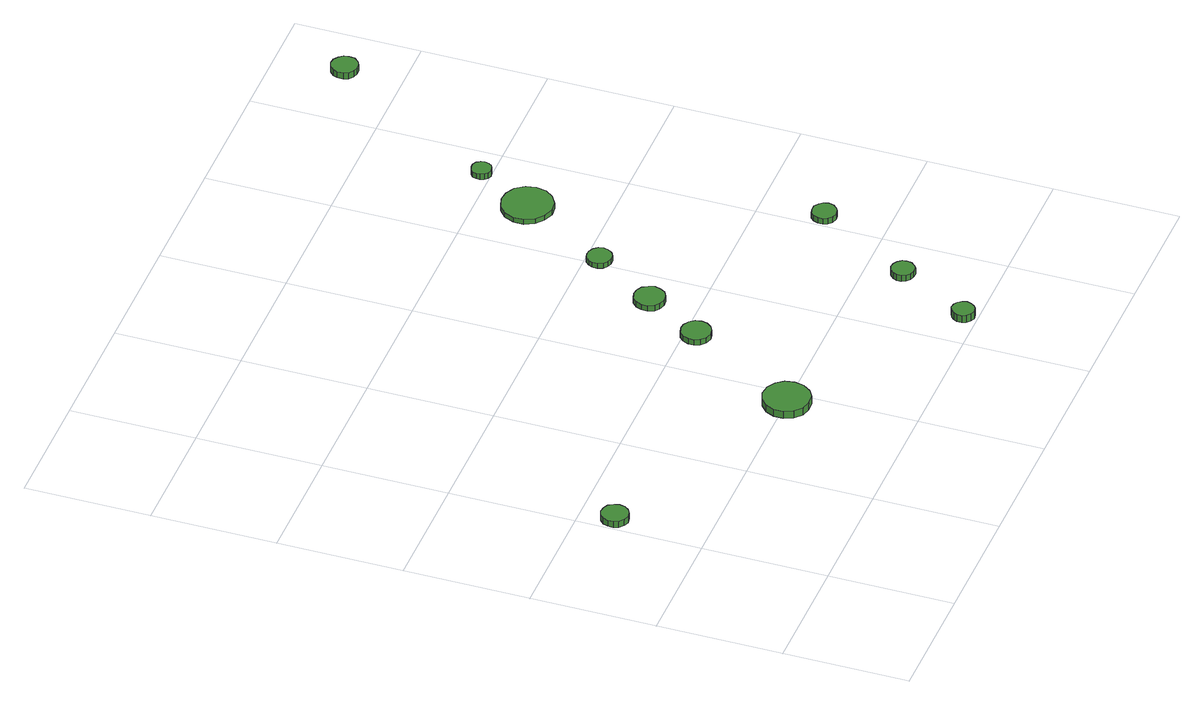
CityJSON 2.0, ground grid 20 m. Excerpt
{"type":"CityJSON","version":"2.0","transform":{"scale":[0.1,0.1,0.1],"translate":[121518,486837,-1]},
"CityObjects":{
"tree1":{"type":"SolitaryVegetationObject","attributes":{"function":"something"},"geometry":[{"type":"MultiSurface","lod":"1","boundaries":[[[0,1,2,3,4,5,6,7,8,9,10,11,12,13,14]],[[15,16,17,18,19,20,21,22,23,24,25,26,27,28,29]],[[0,29,28,1]],[[1,28,27,2]],[[2,27,26,3]],[[3,26,25,4]],[[4,25,24,5]],[[5,24,23,6]],[[6,23,22,7]],[[7,22,21,8]],[[8,21,20,9]],[[9,20,19,10]],[[10,19,18,11]],[[11,18,17,12]],[[12,17,16,13]],[[13,16,15,14]],[[14,15,29,0]]]}]},
"tree2":{"type":"SolitaryVegetationObject","attributes":{"function":"something"},"geometry":[{"type":"MultiSurface","lod":"1","boundaries":[[[30,31,32,33,34,35,36,37,38,39,40,41,42,43,44]],[[45,46,47,48,49,50,51,52,53,54,55,56,57,58,59]],[[30,59,58,31]],[[31,58,57,32]],[[32,57,56,33]],[[33,56,55,34]],[[34,55,54,35]],[[35,54,53,36]],[[36,53,52,37]],[[37,52,51,38]],[[38,51,50,39]],[[39,50,49,40]],[[40,49,48,41]],[[41,48,47,42]],[[42,47,46,43]],[[43,46,45,44]],[[44,45,59,30]]]}]},
"tree3":{"type":"SolitaryVegetationObject","attributes":{"function":"something"},"geometry":[{"type":"MultiSurface","lod":"1","boundaries":[[[60,61,62,63,64,65,66,67,68,69,70,71,72,73,74]],[[75,76,77,78,79,80,81,82,83,84,85,86,87,88,89]],[[60,89,88,61]],[[61,88,87,62]],[[62,87,86,63]],[[63,86,85,64]],[[64,85,84,65]],[[65,84,83,66]],[[66,83,82,67]],[[67,82,81,68]],[[68,81,80,69]],[[69,80,79,70]],[[70,79,78,71]],[[71,78,77,72]],[[72,77,76,73]],[[73,76,75,74]],[[74,75,89,60]]]}]},
"tree4":{"type":"SolitaryVegetationObject","attributes":{"function":"something"},"geometry":[{"type":"MultiSurface","lod":"1","boundaries":[[[90,91,92,93,94,95,96,97,98,99,100,101,102,103,104]],[[105,106,107,108,109,110,111,112,113,114,115,116,117,118,119]],[[90,119,118,91]],[[91,118,117,92]],[[92,117,116,93]],[[93,116,115,94]],[[94,115,114,95]],[[95,114,113,96]],[[96,113,112,97]],[[97,112,111,98]],[[98,111,110,99]],[[99,110,109,100]],[[100,109,108,101]],[[101,108,107,102]],[[102,107,106,103]],[[103,106,105,104]],[[104,105,119,90]]]}]},
"tree5":{"type":"SolitaryVegetationObject","attributes":{"function":"something"},"geometry":[{"type":"MultiSurface","lod":"1","boundaries":[[[120,121,122,123,124,125,126,127,128,129,130,131,132,133,134]],[[135,136,137,138,139,140,141,142,143,144,145,146,147,148,149]],[[120,149,148,121]],[[121,148,147,122]],[[122,147,146,123]],[[123,146,145,124]],[[124,145,144,125]],[[125,144,143,126]],[[126,143,142,127]],[[127,142,141,128]],[[128,141,140,129]],[[129,140,139,130]],[[130,139,138,131]],[[131,138,137,132]],[[132,137,136,133]],[[133,136,135,134]],[[134,135,149,120]]]}]},
"tree6":{"type":"SolitaryVegetationObject","attributes":{"function":"something"},"geometry":[{"type":"MultiSurface","lod":"1","boundaries":[[[150,151,152,153,154,155,156,157,158,159,160,161,162,163,164]],[[165,166,167,168,169,170,171,172,173,174,175,176,177,178,179]],[[150,179,178,151]],[[151,178,177,152]],[[152,177,176,153]],[[153,176,175,154]],[[154,175,174,155]],[[155,174,173,156]],[[156,173,172,157]],[[157,172,171,158]],[[158,171,170,159]],[[159,170,169,160]],[[160,169,168,161]],[[161,168,167,162]],[[162,167,166,163]],[[163,166,165,164]],[[164,165,179,150]]]}]},
"tree7":{"type":"SolitaryVegetationObject","attributes":{"function":"something"},"geometry":[{"type":"MultiSurface","lod":"1","boundaries":[[[180,181,182,183,184,185,186,187,188,189,190,191,192,193,194]],[[195,196,197,198,199,200,201,202,203,204,205,206,207,208,209]],[[180,209,208,181]],[[181,208,207,182]],[[182,207,206,183]],[[183,206,205,184]],[[184,205,204,185]],[[185,204,203,186]],[[186,203,202,187]],[[187,202,201,188]],[[188,201,200,189]],[[189,200,199,190]],[[190,199,198,191]],[[191,198,197,192]],[[192,197,196,193]],[[193,196,195,194]],[[194,195,209,180]]]}]},
"tree8":{"type":"SolitaryVegetationObject","attributes":{"function":"something"},"geometry":[{"type":"MultiSurface","lod":"1","boundaries":[[[210,211,212,213,214,215,216,217,218,219,220,221,222,223,224]],[[225,226,227,228,229,230,231,232,233,234,235,236,237,238,239]],[[210,239,238,211]],[[211,238,237,212]],[[212,237,236,213]],[[213,236,235,214]],[[214,235,234,215]],[[215,234,233,216]],[[216,233,232,217]],[[217,232,231,218]],[[218,231,230,219]],[[219,230,229,220]],[[220,229,228,221]],[[221,228,227,222]],[[222,227,226,223]],[[223,226,225,224]],[[224,225,239,210]]]}]},
"tree9":{"type":"SolitaryVegetationObject","attributes":{"function":"something"},"geometry":[{"type":"MultiSurface","lod":"1","boundaries":[[[240,241,242,243,244,245,246,247,248,249,250,251,252,253,254]],[[255,256,257,258,259,260,261,262,263,264,265,266,267,268,269]],[[240,269,268,241]],[[241,268,267,242]],[[242,267,266,243]],[[243,266,265,244]],[[244,265,264,245]],[[245,264,263,246]],[[246,263,262,247]],[[247,262,261,248]],[[248,261,260,249]],[[249,260,259,250]],[[250,259,258,251]],[[251,258,257,252]],[[252,257,256,253]],[[253,256,255,254]],[[254,255,269,240]]]}]},
"tree10":{"type":"SolitaryVegetationObject","attributes":{"function":"something"},"geometry":[{"type":"MultiSurface","lod":"1","boundaries":[[[270,271,272,273,274,275,276,277,278,279,280,281,282,283,284]],[[285,286,287,288,289,290,291,292,293,294,295,296,297,298,299]],[[270,299,298,271]],[[271,298,297,272]],[[272,297,296,273]],[[273,296,295,274]],[[274,295,294,275]],[[275,294,293,276]],[[276,293,292,277]],[[277,292,291,278]],[[278,291,290,279]],[[279,290,289,280]],[[280,289,288,281]],[[281,288,287,282]],[[282,287,286,283]],[[283,286,285,284]],[[284,285,299,270]]]}]},
"tree11":{"type":"SolitaryVegetationObject","attributes":{"function":"something"},"geometry":[{"type":"MultiSurface","lod":"1","boundaries":[[[300,301,302,303,304,305,306,307,308,309,310,311,312,313,314]],[[315,316,317,318,319,320,321,322,323,324,325,326,327,328,329]],[[300,329,328,301]],[[301,328,327,302]],[[302,327,326,303]],[[303,326,325,304]],[[304,325,324,305]],[[305,324,323,306]],[[306,323,322,307]],[[307,322,321,308]],[[308,321,320,309]],[[309,320,319,310]],[[310,319,318,311]],[[311,318,317,312]],[[312,317,316,313]],[[313,316,315,314]],[[314,315,329,300]]]}]}
},
"vertices":[
[46,346,18],[44,354,18],[39,362,18],[31,366,18],[22,367,18],[14,364,18],[7,358,18],[4,350,18],[4,341,18],[7,333,18],[14,327,18],[22,324,18],[31,325,18],[39,330,18],[44,337,18],[44,337,7],[39,330,7],[31,325,7],[22,324,7],[14,327,7],[7,333,7],[4,341,7],[4,350,7],[7,358,7],[14,364,7],[22,367,7],[31,366,7],[39,362,7],[44,354,7],[46,346,7],
[411,199,21],[408,214,21],[399,226,21],[386,234,21],[370,236,21],[356,231,21],[344,220,21],[338,206,21],[338,191,21],[344,177,21],[356,166,21],[370,162,21],[386,163,21],[399,171,21],[408,184,21],[408,184,8],[399,171,8],[386,163,8],[370,162,8],[356,166,8],[344,177,8],[338,191,8],[338,206,8],[344,220,8],[356,231,8],[370,236,8],[386,234,8],[399,226,8],[408,214,8],[411,199,8],
[509,381,17],[507,391,17],[501,399,17],[492,404,17],[483,405,17],[473,402,17],[466,395,17],[462,386,17],[462,377,17],[466,368,17],[473,361,17],[483,358,17],[492,359,17],[501,364,17],[507,372,17],[507,372,7],[501,364,7],[492,359,7],[483,358,7],[473,361,7],[466,368,7],[462,377,7],[462,386,7],[466,395,7],[473,402,7],[483,405,7],[492,404,7],[501,399,7],[507,391,7],[509,381,7],
[679,22,23],[677,29,23],[673,35,23],[667,39,23],[659,40,23],[652,37,23],[647,32,23],[644,26,23],[644,18,23],[647,12,23],[652,7,23],[659,4,23],[667,5,23],[673,9,23],[677,15,23],[677,15,10],[673,9,10],[667,5,10],[659,4,10],[652,7,10],[647,12,10],[644,18,10],[644,26,10],[647,32,10],[652,37,10],[659,40,10],[667,39,10],[673,35,10],[677,29,10],[679,22,10],
[565,475,17],[562,484,17],[557,493,17],[548,498,17],[538,499,17],[528,496,17],[521,489,17],[517,480,17],[517,470,17],[521,460,17],[528,454,17],[538,451,17],[548,452,17],[557,457,17],[562,465,17],[562,465,7],[557,457,7],[548,452,7],[538,451,7],[528,454,7],[521,460,7],[517,470,7],[517,480,7],[521,489,7],[528,496,7],[538,499,7],[548,498,7],[557,493,7],[562,484,7],[565,475,7],
[748,142,18],[747,149,18],[742,155,18],[736,159,18],[728,160,18],[721,158,18],[715,152,18],[712,145,18],[712,138,18],[715,131,18],[721,126,18],[728,124,18],[736,124,18],[742,128,18],[747,134,18],[747,134,7],[742,128,7],[736,124,7],[728,124,7],[721,126,7],[715,131,7],[712,138,7],[712,145,7],[715,152,7],[721,158,7],[728,160,7],[736,159,7],[742,155,7],[747,149,7],[748,142,7],
[629,579,16],[627,587,16],[622,593,16],[615,597,16],[607,598,16],[599,596,16],[593,590,16],[590,583,16],[590,575,16],[593,567,16],[599,562,16],[607,559,16],[615,560,16],[622,564,16],[627,571,16],[627,571,7],[622,564,7],[615,560,7],[607,559,7],[599,562,7],[593,567,7],[590,575,7],[590,583,7],[593,590,7],[599,596,7],[607,598,7],[615,597,7],[622,593,7],[627,587,7],[629,579,7],
[734,723,16],[731,739,16],[721,753,16],[706,761,16],[690,763,16],[674,758,16],[661,747,16],[654,731,16],[654,714,16],[661,699,16],[674,688,16],[690,682,16],[706,684,16],[721,693,16],[731,706,16],[731,706,7],[721,693,7],[706,684,7],[690,682,7],[674,688,7],[661,699,7],[654,714,7],[654,731,7],[661,747,7],[674,758,7],[690,763,7],[706,761,7],[721,753,7],[731,739,7],[734,723,7],
[843,299,17],[841,307,17],[836,313,17],[829,318,17],[821,318,17],[813,316,17],[807,310,17],[804,303,17],[804,295,17],[807,288,17],[813,282,17],[821,280,17],[829,281,17],[836,285,17],[841,291,17],[841,291,7],[836,285,7],[829,281,7],[821,280,7],[813,282,7],[807,288,7],[804,295,7],[804,303,7],[807,310,7],[813,316,7],[821,318,7],[829,318,7],[836,313,7],[841,307,7],[843,299,7],
[767,816,16],[765,822,16],[762,828,16],[756,831,16],[749,831,16],[743,829,16],[738,825,16],[736,819,16],[736,813,16],[738,807,16],[743,802,16],[749,800,16],[756,801,16],[762,804,16],[765,809,16],[765,809,6],[762,804,6],[756,801,6],[749,800,6],[743,802,6],[738,807,6],[736,813,6],[736,819,6],[738,825,6],[743,829,6],[749,831,6],[756,831,6],[762,828,6],[765,822,6],[767,816,6],
[939,1092,17],[938,1100,17],[932,1107,17],[925,1112,17],[916,1113,17],[908,1110,17],[901,1104,17],[898,1096,17],[898,1087,17],[901,1079,17],[908,1074,17],[916,1071,17],[925,1072,17],[932,1076,17],[938,1083,17],[938,1083,6],[932,1076,6],[925,1072,6],[916,1071,6],[908,1074,6],[901,1079,6],[898,1087,6],[898,1096,6],[901,1104,6],[908,1110,6],[916,1113,6],[925,1112,6],[932,1107,6],[938,1100,6],[939,1092,6]
]}
